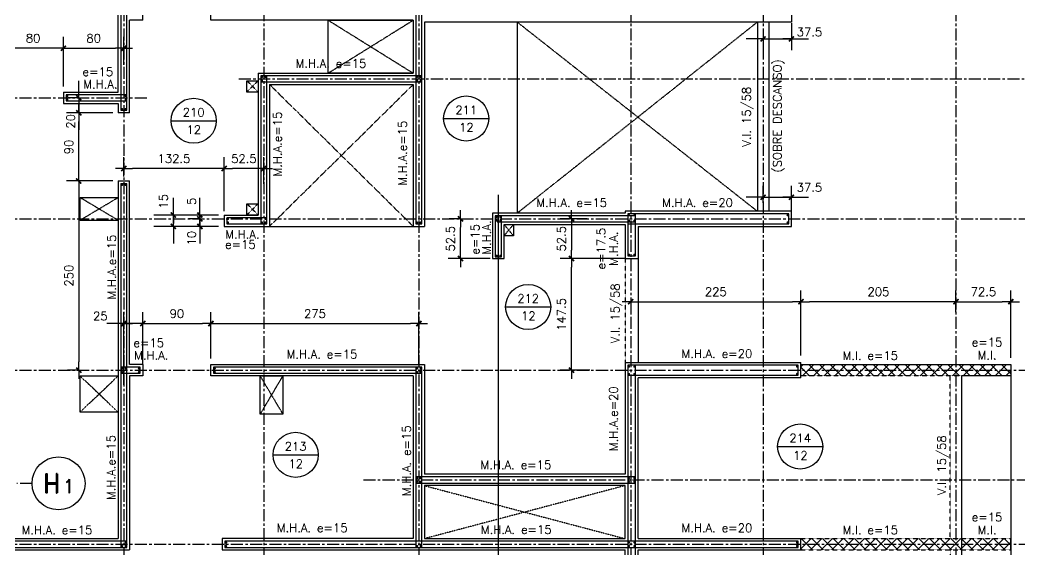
# Model space of a CAD drawing. Header units: millimetres. Extents: x -656237 to -652202, y 83238 to 86298.
# Drawn here: x -654922 to -653600, y 84371 to 85071 of the extents above; entities that cross this region are included whole.
import ezdxf
from ezdxf.enums import TextEntityAlignment as Align

# ---------------------------------------------------------------- set-up
doc = ezdxf.new("R2010")
doc.units = ezdxf.units.MM
doc.header["$LTSCALE"] = 0.5
for name, pattern in [('CENTER', [50.8, 31.75, -6.35, 6.35, -6.35]), ('DASHDOT', [1, 0.5, -0.25, 0, -0.25]), ('DASHED', [0.75, 0.5, -0.25]), ('HIDDEN', [0.375, 0.25, -0.125])]:
    doc.linetypes.add(name, pattern=pattern)
for name, color, linetype in [('A-LINEA 015', 6, 'Continuous'), ('BORDE DE LOSAS', 3, 'Continuous'), ('COTAS', 5, 'Continuous'), ('Cotas2', 1, 'Continuous'), ('EJES', 1, 'CENTER'), ('HATCH2', 1, 'HIDDEN'), ('MALLA', 1, 'Continuous'), ('MUROS', 5, 'Continuous'), ('SEGMENTOS1', 2, 'DASHED'), ('TEXTOS1', 9, 'Continuous'), ('VANOS', 8, 'DASHDOT'), ('VIGAS', 3, 'Continuous')]:
    doc.layers.add(name, color=color, linetype=linetype)
doc.styles.add('ROMAND', font='romand')
doc.styles.add('ROMANS', font='romans')
doc.dimstyles.new('ING-50', dxfattribs={"dimscale": 5, "dimtxt": 2.25, "dimasz": 2.25, "dimexe": 3, "dimexo": 0, "dimgap": 1.5, "dimtad": 1, "dimdec": 1, "dimzin": 12, "dimdsep": 46, "dimtxsty": 'ROMANS', "dimblk1": 'TICK1', "dimblk2": 'TICK1', "dimsah": 1, "dimcen": 0.09, "dimclrd": 2, "dimclre": 1, "dimclrt": 3, "dimadec": 1, "dimazin": 3, "dimtfac": 1, "dimtdec": 1, "dimtix": 1, "dimtmove": 2, "dimatfit": 3, "dimfxl": 3, "dimtolj": 1, "dimtzin": 12, "dimarcsym": 0})
pattern_1 = [(45, (0, 0), (-7.07106781, 7.07106781), []), (135, (0, 0), (-7.07106781, -7.07106781), [])]

# ---------------------------------------------------------------- blocks, each defined once
blk = doc.blocks.new('TICK1')
at = {"color": 2}
for points in [[(0, 0), (-1, 0)], [(0, 0), (1, 0)]]:
    blk.add_lwpolyline(points, dxfattribs=at)
at = {"color": 2, "const_width": 0.2}
blk.add_lwpolyline([(-0.3, -0.3), (0.3, 0.3)], dxfattribs=at)
blk = doc.blocks.new('*D44')
at = {"layer": 'COTAS', "color": 1, "lineweight": -2}
for p, q in [((-654844.4, 84948.3), (-654859.4, 84948.3)), ((-654844.4, 84858.3), (-654859.4, 84858.3))]:
    blk.add_line(p, q, dxfattribs=at)
at = {"layer": 'COTAS', "color": 2, "lineweight": -2}
blk.add_line((-654844.4, 84869.5), (-654844.4, 84937), dxfattribs=at)
at = {"layer": 'Defpoints', "color": 0}
for p in [(-654844.4, 84948.3), (-654844.4, 84948.3), (-654844.4, 84858.3)]:
    blk.add_point(p, dxfattribs=at)
at = {"layer": 'COTAS', "color": 2, "lineweight": -2, "xscale": 11.25, "yscale": 11.25, "zscale": 11.25}
for p, rotation in [((-654844.4, 84948.3), 90), ((-654844.4, 84858.3), 270)]:
    blk.add_blockref('TICK1', p, dxfattribs=dict(at, rotation=rotation))
at = {"layer": 'COTAS', "color": 3, "insert": (-654857.5, 84903.3), "char_height": 11.25, "attachment_point": 5, "rotation": 90, "style": 'ROMANS'}
blk.add_mtext('\\A1;90', dxfattribs=at)
blk = doc.blocks.new('*D45')
at = {"layer": 'COTAS', "color": 1, "lineweight": -2}
for p, q in [((-654844.4, 84858.3), (-654859.4, 84858.3)), ((-654844.4, 84608.3), (-654859.4, 84608.3))]:
    blk.add_line(p, q, dxfattribs=at)
at = {"layer": 'COTAS', "color": 2, "lineweight": -2}
blk.add_line((-654844.4, 84847), (-654844.4, 84619.5), dxfattribs=at)
at = {"layer": 'Defpoints', "color": 0}
for p in [(-654844.4, 84858.3), (-654844.4, 84608.3), (-654844.4, 84608.3)]:
    blk.add_point(p, dxfattribs=at)
at = {"layer": 'COTAS', "color": 2, "lineweight": -2, "xscale": 11.25, "yscale": 11.25, "zscale": 11.25}
for p, rotation in [((-654844.4, 84858.3), 90), ((-654844.4, 84608.3), 270)]:
    blk.add_blockref('TICK1', p, dxfattribs=dict(at, rotation=rotation))
at = {"layer": 'COTAS', "color": 3, "insert": (-654857.5, 84733.3), "char_height": 11.25, "attachment_point": 5, "rotation": 90, "style": 'ROMANS'}
blk.add_mtext('\\A1;250', dxfattribs=at)
blk = doc.blocks.new('*D66')
at = {"layer": 'COTAS', "color": 1, "lineweight": -2}
for p, q in [((-654784.7, 84589), (-654784.7, 84684.9)), ((-654759.7, 84615.8), (-654759.7, 84684.9))]:
    blk.add_line(p, q, dxfattribs=at)
at = {"layer": 'COTAS', "color": 2, "lineweight": -2}
for p, q in [((-654796, 84669.9), (-654807.2, 84669.9)), ((-654759.7, 84669.9), (-654784.7, 84669.9)), ((-654748.5, 84669.9), (-654737.2, 84669.9))]:
    blk.add_line(p, q, dxfattribs=at)
at = {"layer": 'Defpoints', "color": 0}
for p in [(-654784.7, 84669.9), (-654759.7, 84615.8), (-654784.7, 84589)]:
    blk.add_point(p, dxfattribs=at)
at = {"layer": 'COTAS', "color": 2, "lineweight": -2, "xscale": 11.25, "yscale": 11.25, "zscale": 11.25}
blk.add_blockref('TICK1', (-654784.7, 84669.9), dxfattribs=at)
at = {"layer": 'COTAS', "color": 2, "lineweight": -2, "xscale": 11.25, "yscale": 11.25, "zscale": 11.25, "rotation": 180}
blk.add_blockref('TICK1', (-654759.7, 84669.9), dxfattribs=at)
at = {"layer": 'COTAS', "color": 3, "insert": (-654816, 84679.8), "char_height": 11.25, "attachment_point": 5, "style": 'ROMANS'}
blk.add_mtext('\\A1;25', dxfattribs=at)
blk = doc.blocks.new('*D67')
at = {"layer": 'COTAS', "color": 1, "lineweight": -2}
for p, q in [((-654759.7, 84615.8), (-654759.7, 84684.9)), ((-654669.7, 84623.9), (-654669.7, 84684.9))]:
    blk.add_line(p, q, dxfattribs=at)
at = {"layer": 'COTAS', "color": 2, "lineweight": -2}
blk.add_line((-654748.5, 84669.9), (-654681, 84669.9), dxfattribs=at)
at = {"layer": 'Defpoints', "color": 0}
for p in [(-654669.7, 84669.9), (-654669.7, 84623.9), (-654759.7, 84615.8)]:
    blk.add_point(p, dxfattribs=at)
at = {"layer": 'COTAS', "color": 2, "lineweight": -2, "xscale": 11.25, "yscale": 11.25, "zscale": 11.25, "rotation": 180}
blk.add_blockref('TICK1', (-654759.7, 84669.9), dxfattribs=at)
at = {"layer": 'COTAS', "color": 2, "lineweight": -2, "xscale": 11.25, "yscale": 11.25, "zscale": 11.25}
blk.add_blockref('TICK1', (-654669.7, 84669.9), dxfattribs=at)
at = {"layer": 'COTAS', "color": 3, "insert": (-654714.7, 84683), "char_height": 11.25, "attachment_point": 5, "style": 'ROMANS'}
blk.add_mtext('\\A1;90', dxfattribs=at)
blk = doc.blocks.new('*D68')
at = {"layer": 'COTAS', "color": 1, "lineweight": -2}
for p, q in [((-654669.7, 84623.9), (-654669.7, 84684.9)), ((-654394.7, 84615.8), (-654394.7, 84684.9))]:
    blk.add_line(p, q, dxfattribs=at)
at = {"layer": 'COTAS', "color": 2, "lineweight": -2}
blk.add_line((-654658.5, 84669.9), (-654406, 84669.9), dxfattribs=at)
at = {"layer": 'Defpoints', "color": 0}
for p in [(-654394.7, 84669.9), (-654669.7, 84623.9), (-654394.7, 84615.8)]:
    blk.add_point(p, dxfattribs=at)
at = {"layer": 'COTAS', "color": 2, "lineweight": -2, "xscale": 11.25, "yscale": 11.25, "zscale": 11.25, "rotation": 180}
blk.add_blockref('TICK1', (-654669.7, 84669.9), dxfattribs=at)
at = {"layer": 'COTAS', "color": 2, "lineweight": -2, "xscale": 11.25, "yscale": 11.25, "zscale": 11.25}
blk.add_blockref('TICK1', (-654394.7, 84669.9), dxfattribs=at)
at = {"layer": 'COTAS', "color": 3, "insert": (-654532.2, 84683), "char_height": 11.25, "attachment_point": 5, "style": 'ROMANS'}
blk.add_mtext('\\A1;275', dxfattribs=at)
blk = doc.blocks.new('*D80')
at = {"layer": 'COTAS', "color": 1, "lineweight": -2, "ltscale": 0.5}
for p, q in [((-654944.7, 84983.2), (-654944.7, 85048.6)), ((-654864.7, 84983.2), (-654864.7, 85048.6))]:
    blk.add_line(p, q, dxfattribs=at)
at = {"layer": 'COTAS', "color": 2, "lineweight": -2, "ltscale": 0.5}
blk.add_line((-654876, 85033.6), (-654933.5, 85033.6), dxfattribs=at)
at = {"layer": 'Defpoints', "color": 0, "ltscale": 0.5}
for p in [(-654944.7, 85033.6), (-654944.7, 84983.2), (-654864.7, 84983.2)]:
    blk.add_point(p, dxfattribs=at)
at = {"layer": 'COTAS', "color": 2, "lineweight": -2, "ltscale": 0.5, "xscale": 11.25, "yscale": 11.25, "zscale": 11.25, "rotation": 180}
blk.add_blockref('TICK1', (-654944.7, 85033.6), dxfattribs=at)
at = {"layer": 'COTAS', "color": 2, "lineweight": -2, "ltscale": 0.5, "xscale": 11.25, "yscale": 11.25, "zscale": 11.25}
blk.add_blockref('TICK1', (-654864.7, 85033.6), dxfattribs=at)
at = {"layer": 'COTAS', "color": 3, "ltscale": 0.5, "insert": (-654904.7, 85046.8), "char_height": 11.25, "attachment_point": 5, "style": 'ROMANS'}
blk.add_mtext('\\A1;80', dxfattribs=at)
blk = doc.blocks.new('*D81')
at = {"layer": 'COTAS', "color": 1, "lineweight": -2, "ltscale": 0.5}
for p, q in [((-654864.7, 84983.2), (-654864.7, 85048.6)), ((-654784.7, 85011.8), (-654784.7, 85048.6))]:
    blk.add_line(p, q, dxfattribs=at)
at = {"layer": 'COTAS', "color": 2, "lineweight": -2, "ltscale": 0.5}
blk.add_line((-654853.5, 85033.6), (-654796, 85033.6), dxfattribs=at)
at = {"layer": 'Defpoints', "color": 0, "ltscale": 0.5}
for p in [(-654784.7, 85033.6), (-654784.7, 85011.8), (-654864.7, 84983.2)]:
    blk.add_point(p, dxfattribs=at)
at = {"layer": 'COTAS', "color": 2, "lineweight": -2, "ltscale": 0.5, "xscale": 11.25, "yscale": 11.25, "zscale": 11.25, "rotation": 180}
blk.add_blockref('TICK1', (-654864.7, 85033.6), dxfattribs=at)
at = {"layer": 'COTAS', "color": 2, "lineweight": -2, "ltscale": 0.5, "xscale": 11.25, "yscale": 11.25, "zscale": 11.25}
blk.add_blockref('TICK1', (-654784.7, 85033.6), dxfattribs=at)
at = {"layer": 'COTAS', "color": 3, "ltscale": 0.5, "insert": (-654824.7, 85046.8), "char_height": 11.25, "attachment_point": 5, "style": 'ROMANS'}
blk.add_mtext('\\A1;80', dxfattribs=at)
blk = doc.blocks.new('*D85')
at = {"layer": 'COTAS', "color": 2, "lineweight": -2}
for p, q in [((-654844.4, 84979.5), (-654844.4, 84990.8)), ((-654844.4, 84968.3), (-654844.4, 84948.3)), ((-654844.4, 84937), (-654844.4, 84925.8))]:
    blk.add_line(p, q, dxfattribs=at)
at = {"layer": 'COTAS', "color": 1, "lineweight": -2}
for p, q in [((-654844.4, 84968.3), (-654859.4, 84968.3)), ((-654844.4, 84948.3), (-654859.4, 84948.3))]:
    blk.add_line(p, q, dxfattribs=at)
at = {"layer": 'Defpoints', "color": 0}
for p in [(-654844.4, 84968.3), (-654844.4, 84948.3), (-654844.4, 84948.3)]:
    blk.add_point(p, dxfattribs=at)
at = {"layer": 'COTAS', "color": 2, "lineweight": -2, "xscale": 11.25, "yscale": 11.25, "zscale": 11.25}
for p, rotation in [((-654844.4, 84968.3), 270), ((-654844.4, 84948.3), 90)]:
    blk.add_blockref('TICK1', p, dxfattribs=dict(at, rotation=rotation))
at = {"layer": 'COTAS', "color": 3, "insert": (-654855.1, 84937), "char_height": 11.25, "attachment_point": 5, "rotation": 90, "style": 'ROMANS'}
blk.add_mtext('\\A1;20', dxfattribs=at)
blk = doc.blocks.new('*D104')
at = {"layer": 'COTAS', "color": 2, "lineweight": -2}
for p, q in [((-654684.3, 84824.5), (-654684.3, 84835.8)), ((-654684.3, 84808.3), (-654684.3, 84813.3)), ((-654684.3, 84797), (-654684.3, 84785.8))]:
    blk.add_line(p, q, dxfattribs=at)
at = {"layer": 'COTAS', "color": 1, "lineweight": -2}
for p, q in [((-654684.3, 84813.3), (-654699.3, 84813.3)), ((-654684.3, 84808.3), (-654699.3, 84808.3))]:
    blk.add_line(p, q, dxfattribs=at)
at = {"layer": 'Defpoints', "color": 0}
for p in [(-654684.3, 84813.3), (-654684.3, 84813.3), (-654684.3, 84808.3)]:
    blk.add_point(p, dxfattribs=at)
at = {"layer": 'COTAS', "color": 2, "lineweight": -2, "xscale": 11.25, "yscale": 11.25, "zscale": 11.25}
for p, rotation in [((-654684.3, 84813.3), 270), ((-654684.3, 84808.3), 90)]:
    blk.add_blockref('TICK1', p, dxfattribs=dict(at, rotation=rotation))
at = {"layer": 'COTAS', "color": 3, "insert": (-654695.2, 84831.3), "char_height": 11.25, "attachment_point": 5, "rotation": 90, "style": 'ROMANS'}
blk.add_mtext('\\A1;5', dxfattribs=at)
blk = doc.blocks.new('*D105')
at = {"layer": 'COTAS', "color": 2, "lineweight": -2}
for p, q in [((-654684.3, 84819.5), (-654684.3, 84830.8)), ((-654684.3, 84808.3), (-654684.3, 84798.3)), ((-654684.3, 84787), (-654684.3, 84775.8))]:
    blk.add_line(p, q, dxfattribs=at)
at = {"layer": 'COTAS', "color": 1, "lineweight": -2}
for p, q in [((-654684.3, 84808.3), (-654699.3, 84808.3)), ((-654684.3, 84798.3), (-654699.3, 84798.3))]:
    blk.add_line(p, q, dxfattribs=at)
at = {"layer": 'Defpoints', "color": 0}
for p in [(-654684.3, 84808.3), (-654684.3, 84798.3), (-654684.3, 84798.3)]:
    blk.add_point(p, dxfattribs=at)
at = {"layer": 'COTAS', "color": 2, "lineweight": -2, "xscale": 11.25, "yscale": 11.25, "zscale": 11.25}
for p, rotation in [((-654684.3, 84808.3), 270), ((-654684.3, 84798.3), 90)]:
    blk.add_blockref('TICK1', p, dxfattribs=dict(at, rotation=rotation))
at = {"layer": 'COTAS', "color": 3, "insert": (-654695.2, 84782.7), "char_height": 11.25, "attachment_point": 5, "rotation": 90, "style": 'ROMANS'}
blk.add_mtext('\\A1;10', dxfattribs=at)
blk = doc.blocks.new('*D106')
at = {"layer": 'COTAS', "color": 1, "lineweight": -2}
for p, q in [((-654652.2, 84818.4), (-654652.2, 84889.7)), ((-654599.7, 84854.5), (-654599.7, 84889.7))]:
    blk.add_line(p, q, dxfattribs=at)
at = {"layer": 'COTAS', "color": 2, "lineweight": -2}
blk.add_line((-654611, 84874.7), (-654641, 84874.7), dxfattribs=at)
at = {"layer": 'Defpoints', "color": 0}
for p in [(-654652.2, 84874.7), (-654599.7, 84854.5), (-654652.2, 84818.4)]:
    blk.add_point(p, dxfattribs=at)
at = {"layer": 'COTAS', "color": 2, "lineweight": -2, "xscale": 11.25, "yscale": 11.25, "zscale": 11.25, "rotation": 180}
blk.add_blockref('TICK1', (-654652.2, 84874.7), dxfattribs=at)
at = {"layer": 'COTAS', "color": 2, "lineweight": -2, "xscale": 11.25, "yscale": 11.25, "zscale": 11.25}
blk.add_blockref('TICK1', (-654599.7, 84874.7), dxfattribs=at)
at = {"layer": 'COTAS', "color": 3, "insert": (-654626, 84887.8), "char_height": 11.25, "attachment_point": 5, "style": 'ROMANS'}
blk.add_mtext('\\A1;52.5', dxfattribs=at)
blk = doc.blocks.new('*D107')
at = {"layer": 'COTAS', "color": 1, "lineweight": -2}
for p, q in [((-654784.7, 84864), (-654784.7, 84889.7)), ((-654652.2, 84818.4), (-654652.2, 84889.7))]:
    blk.add_line(p, q, dxfattribs=at)
at = {"layer": 'COTAS', "color": 2, "lineweight": -2}
blk.add_line((-654663.5, 84874.7), (-654773.5, 84874.7), dxfattribs=at)
at = {"layer": 'Defpoints', "color": 0}
for p in [(-654784.7, 84874.7), (-654784.7, 84864), (-654652.2, 84818.4)]:
    blk.add_point(p, dxfattribs=at)
at = {"layer": 'COTAS', "color": 2, "lineweight": -2, "xscale": 11.25, "yscale": 11.25, "zscale": 11.25, "rotation": 180}
blk.add_blockref('TICK1', (-654784.7, 84874.7), dxfattribs=at)
at = {"layer": 'COTAS', "color": 2, "lineweight": -2, "xscale": 11.25, "yscale": 11.25, "zscale": 11.25}
blk.add_blockref('TICK1', (-654652.2, 84874.7), dxfattribs=at)
at = {"layer": 'COTAS', "color": 3, "insert": (-654718.5, 84887.8), "char_height": 11.25, "attachment_point": 5, "style": 'ROMANS'}
blk.add_mtext('\\A1;132.5', dxfattribs=at)
blk = doc.blocks.new('*D108')
at = {"layer": 'COTAS', "color": 2, "lineweight": -2}
for p, q in [((-654719.3, 84824.5), (-654719.3, 84835.8)), ((-654719.3, 84798.3), (-654719.3, 84813.3)), ((-654719.3, 84787), (-654719.3, 84775.8))]:
    blk.add_line(p, q, dxfattribs=at)
at = {"layer": 'COTAS', "color": 1, "lineweight": -2}
for p, q in [((-654719.3, 84813.3), (-654734.3, 84813.3)), ((-654719.3, 84798.3), (-654734.3, 84798.3))]:
    blk.add_line(p, q, dxfattribs=at)
at = {"layer": 'Defpoints', "color": 0}
for p in [(-654719.3, 84813.3), (-654719.3, 84813.3), (-654719.3, 84798.3)]:
    blk.add_point(p, dxfattribs=at)
at = {"layer": 'COTAS', "color": 2, "lineweight": -2, "xscale": 11.25, "yscale": 11.25, "zscale": 11.25}
for p, rotation in [((-654719.3, 84813.3), 270), ((-654719.3, 84798.3), 90)]:
    blk.add_blockref('TICK1', p, dxfattribs=dict(at, rotation=rotation))
at = {"layer": 'COTAS', "color": 3, "insert": (-654732.4, 84831.3), "char_height": 11.25, "attachment_point": 5, "rotation": 90, "style": 'ROMANS'}
blk.add_mtext('\\A1;15', dxfattribs=at)
blk = doc.blocks.new('*D114')
at = {"layer": 'COTAS', "color": 1, "lineweight": -2}
for p, q in [((-653939.7, 84829.6), (-653939.7, 84851.7)), ((-653902.2, 84818.3), (-653902.2, 84851.7))]:
    blk.add_line(p, q, dxfattribs=at)
at = {"layer": 'COTAS', "color": 2, "lineweight": -2}
for p, q in [((-653951, 84836.7), (-653962.2, 84836.7)), ((-653939.7, 84836.7), (-653902.2, 84836.7)), ((-653891, 84836.7), (-653879.7, 84836.7))]:
    blk.add_line(p, q, dxfattribs=at)
at = {"layer": 'Defpoints', "color": 0}
for p in [(-653902.2, 84836.7), (-653939.7, 84829.6), (-653902.2, 84818.3)]:
    blk.add_point(p, dxfattribs=at)
at = {"layer": 'COTAS', "color": 2, "lineweight": -2, "xscale": 11.25, "yscale": 11.25, "zscale": 11.25}
blk.add_blockref('TICK1', (-653939.7, 84836.7), dxfattribs=at)
at = {"layer": 'COTAS', "color": 2, "lineweight": -2, "xscale": 11.25, "yscale": 11.25, "zscale": 11.25, "rotation": 180}
blk.add_blockref('TICK1', (-653902.2, 84836.7), dxfattribs=at)
at = {"layer": 'COTAS', "color": 3, "insert": (-653878.5, 84849.8), "char_height": 11.25, "attachment_point": 5, "style": 'ROMANS'}
blk.add_mtext('\\A1;37.5', dxfattribs=at)
blk = doc.blocks.new('losa-ne')
at = {"color": 5, "linetype": 'Continuous'}
blk.add_line((-29.8, 0), (29.7, 0), dxfattribs=at)
at = {"color": 3, "linetype": 'Continuous'}
blk.add_circle((0, 0), 29.8, dxfattribs=at)
at = {"color": 3, "linetype": 'Continuous', "style": 'ROMANS'}
for tag, p in [('N%%DL', (0, 5.6)), ('ESP', (0.2, -17.4))]:
    blk.add_attdef(tag, text='', height=11.2, dxfattribs=at).set_placement(p, align=Align.CENTER)
blk = doc.blocks.new('*D161')
at = {"layer": 'COTAS', "color": 1, "lineweight": -2}
for p, q in [((-654339.8, 84808.3), (-654354.8, 84808.3)), ((-654339.8, 84755.8), (-654354.8, 84755.8))]:
    blk.add_line(p, q, dxfattribs=at)
at = {"layer": 'COTAS', "color": 2, "lineweight": -2}
blk.add_line((-654339.8, 84767), (-654339.8, 84797), dxfattribs=at)
at = {"layer": 'Defpoints', "color": 0}
for p in [(-654339.8, 84808.3), (-654339.8, 84808.3), (-654339.8, 84755.8)]:
    blk.add_point(p, dxfattribs=at)
at = {"layer": 'COTAS', "color": 2, "lineweight": -2, "xscale": 11.25, "yscale": 11.25, "zscale": 11.25}
for p, rotation in [((-654339.8, 84808.3), 90), ((-654339.8, 84755.8), 270)]:
    blk.add_blockref('TICK1', p, dxfattribs=dict(at, rotation=rotation))
at = {"layer": 'COTAS', "color": 3, "insert": (-654353, 84782), "char_height": 11.25, "attachment_point": 5, "rotation": 90, "style": 'ROMANS'}
blk.add_mtext('\\A1;52.5', dxfattribs=at)
blk = doc.blocks.new('*D168')
at = {"layer": 'COTAS', "color": 1, "lineweight": -2}
for p, q in [((-653902.2, 85066.9), (-653902.2, 85030.9)), ((-653939.7, 85055.6), (-653939.7, 85030.9))]:
    blk.add_line(p, q, dxfattribs=at)
at = {"layer": 'COTAS', "color": 2, "lineweight": -2}
for p, q in [((-653951, 85045.9), (-653962.2, 85045.9)), ((-653939.7, 85045.9), (-653902.2, 85045.9)), ((-653891, 85045.9), (-653879.7, 85045.9))]:
    blk.add_line(p, q, dxfattribs=at)
at = {"layer": 'Defpoints', "color": 0}
for p in [(-653902.2, 85066.9), (-653939.7, 85055.6), (-653902.2, 85045.9)]:
    blk.add_point(p, dxfattribs=at)
at = {"layer": 'COTAS', "color": 2, "lineweight": -2, "xscale": 11.25, "yscale": 11.25, "zscale": 11.25}
blk.add_blockref('TICK1', (-653939.7, 85045.9), dxfattribs=at)
at = {"layer": 'COTAS', "color": 2, "lineweight": -2, "xscale": 11.25, "yscale": 11.25, "zscale": 11.25, "rotation": 180}
blk.add_blockref('TICK1', (-653902.2, 85045.9), dxfattribs=at)
at = {"layer": 'COTAS', "color": 3, "insert": (-653878.5, 85055.1), "char_height": 11.25, "attachment_point": 5, "style": 'ROMANS'}
blk.add_mtext('\\A1;37.5', dxfattribs=at)
blk = doc.blocks.new('*D182')
at = {"layer": 'COTAS', "color": 1, "lineweight": -2}
for p, q in [((-653889.7, 84627.9), (-653889.7, 84713.8)), ((-654114.7, 84698.8), (-654114.7, 84683.8))]:
    blk.add_line(p, q, dxfattribs=at)
at = {"layer": 'COTAS', "color": 2, "lineweight": -2}
blk.add_line((-654103.5, 84698.8), (-653901, 84698.8), dxfattribs=at)
at = {"layer": 'Defpoints', "color": 0}
for p in [(-654114.7, 84698.8), (-653889.7, 84698.8), (-653889.7, 84627.9)]:
    blk.add_point(p, dxfattribs=at)
at = {"layer": 'COTAS', "color": 2, "lineweight": -2, "xscale": 11.25, "yscale": 11.25, "zscale": 11.25, "rotation": 180}
blk.add_blockref('TICK1', (-654114.7, 84698.8), dxfattribs=at)
at = {"layer": 'COTAS', "color": 2, "lineweight": -2, "xscale": 11.25, "yscale": 11.25, "zscale": 11.25}
blk.add_blockref('TICK1', (-653889.7, 84698.8), dxfattribs=at)
at = {"layer": 'COTAS', "color": 3, "insert": (-654002.2, 84711.9), "char_height": 11.25, "attachment_point": 5, "style": 'ROMANS'}
blk.add_mtext('\\A1;225', dxfattribs=at)
blk = doc.blocks.new('*D183')
at = {"layer": 'COTAS', "color": 1, "lineweight": -2}
for p, q in [((-653889.7, 84627.9), (-653889.7, 84713.8)), ((-653684.7, 84685.4), (-653684.7, 84713.8))]:
    blk.add_line(p, q, dxfattribs=at)
at = {"layer": 'COTAS', "color": 2, "lineweight": -2}
blk.add_line((-653696, 84698.8), (-653878.5, 84698.8), dxfattribs=at)
at = {"layer": 'Defpoints', "color": 0}
for p in [(-653889.7, 84698.8), (-653684.7, 84685.4), (-653889.7, 84627.9)]:
    blk.add_point(p, dxfattribs=at)
at = {"layer": 'COTAS', "color": 2, "lineweight": -2, "xscale": 11.25, "yscale": 11.25, "zscale": 11.25, "rotation": 180}
blk.add_blockref('TICK1', (-653889.7, 84698.8), dxfattribs=at)
at = {"layer": 'COTAS', "color": 2, "lineweight": -2, "xscale": 11.25, "yscale": 11.25, "zscale": 11.25}
blk.add_blockref('TICK1', (-653684.7, 84698.8), dxfattribs=at)
at = {"layer": 'COTAS', "color": 3, "insert": (-653787.2, 84711.9), "char_height": 11.25, "attachment_point": 5, "style": 'ROMANS'}
blk.add_mtext('\\A1;205', dxfattribs=at)
blk = doc.blocks.new('*D190')
at = {"layer": 'COTAS', "color": 1, "lineweight": -2}
for p, q in [((-653684.7, 84684.9), (-653684.7, 84713.8)), ((-653612.2, 84624.5), (-653612.2, 84713.8))]:
    blk.add_line(p, q, dxfattribs=at)
at = {"layer": 'COTAS', "color": 2, "lineweight": -2}
blk.add_line((-653673.5, 84698.8), (-653623.5, 84698.8), dxfattribs=at)
at = {"layer": 'Defpoints', "color": 0}
for p in [(-653612.2, 84698.8), (-653684.7, 84684.9), (-653612.2, 84624.5)]:
    blk.add_point(p, dxfattribs=at)
at = {"layer": 'COTAS', "color": 2, "lineweight": -2, "xscale": 11.25, "yscale": 11.25, "zscale": 11.25, "rotation": 180}
blk.add_blockref('TICK1', (-653684.7, 84698.8), dxfattribs=at)
at = {"layer": 'COTAS', "color": 2, "lineweight": -2, "xscale": 11.25, "yscale": 11.25, "zscale": 11.25}
blk.add_blockref('TICK1', (-653612.2, 84698.8), dxfattribs=at)
at = {"layer": 'COTAS', "color": 3, "insert": (-653648.5, 84711.9), "char_height": 11.25, "attachment_point": 5, "style": 'ROMANS'}
blk.add_mtext('\\A1;72.5', dxfattribs=at)
blk = doc.blocks.new('*D202')
at = {"layer": 'COTAS', "color": 1, "lineweight": -2}
for p, q in [((-654122.2, 84755.8), (-654208.1, 84755.8)), ((-654168.7, 84608.3), (-654208.1, 84608.3))]:
    blk.add_line(p, q, dxfattribs=at)
at = {"layer": 'COTAS', "color": 2, "lineweight": -2}
blk.add_line((-654193.1, 84619.5), (-654193.1, 84744.5), dxfattribs=at)
at = {"layer": 'Defpoints', "color": 0}
for p in [(-654193.1, 84755.8), (-654122.2, 84755.8), (-654168.7, 84608.3)]:
    blk.add_point(p, dxfattribs=at)
at = {"layer": 'COTAS', "color": 2, "lineweight": -2, "xscale": 11.25, "yscale": 11.25, "zscale": 11.25}
for p, rotation in [((-654193.1, 84755.8), 90), ((-654193.1, 84608.3), 270)]:
    blk.add_blockref('TICK1', p, dxfattribs=dict(at, rotation=rotation))
at = {"layer": 'COTAS', "color": 3, "insert": (-654206.3, 84682), "char_height": 11.25, "attachment_point": 5, "rotation": 90, "style": 'ROMANS'}
blk.add_mtext('\\A1;147.5', dxfattribs=at)
blk = doc.blocks.new('*D203')
at = {"layer": 'COTAS', "color": 1, "lineweight": -2}
for p, q in [((-654172.4, 84808.3), (-654208.1, 84808.3)), ((-654122.2, 84755.8), (-654208.1, 84755.8))]:
    blk.add_line(p, q, dxfattribs=at)
at = {"layer": 'COTAS', "color": 2, "lineweight": -2}
blk.add_line((-654193.1, 84797), (-654193.1, 84767), dxfattribs=at)
at = {"layer": 'Defpoints', "color": 0}
for p in [(-654172.4, 84808.3), (-654193.1, 84755.8), (-654122.2, 84755.8)]:
    blk.add_point(p, dxfattribs=at)
at = {"layer": 'COTAS', "color": 2, "lineweight": -2, "xscale": 11.25, "yscale": 11.25, "zscale": 11.25}
for p, rotation in [((-654193.1, 84808.3), 90), ((-654193.1, 84755.8), 270)]:
    blk.add_blockref('TICK1', p, dxfattribs=dict(at, rotation=rotation))
at = {"layer": 'COTAS', "color": 3, "insert": (-654206.3, 84782), "char_height": 11.25, "attachment_point": 5, "rotation": 90, "style": 'ROMANS'}
blk.add_mtext('\\A1;52.5', dxfattribs=at)
blk = doc.blocks.new('eje-3')
at = {"color": 3, "linetype": 'Continuous'}
blk.add_circle((0, 0), 35, dxfattribs=at)
at = {"color": 5, "linetype": 'Continuous', "style": 'ROMAND'}
for height, p in [(25, (-9.2, 0)), (18, (13.7, -3.6))]:
    blk.add_attdef('0', text='', height=height, dxfattribs=at).set_placement(p, align=Align.MIDDLE)

msp = doc.modelspace()

# ---------------------------------------------------------------- hatches: boundary and pattern name
at = {"layer": 'HATCH2'}
h = msp.add_hatch(dxfattribs=at)
h.set_pattern_fill('_USER', color=256, scale=10, angle=45, style=0, double=1, pattern_type=0)
h.set_pattern_definition(pattern_1)
h.paths.add_polyline_path([(-653612.215, 84615.753), (-653684.715, 84615.753), (-653684.715, 84608.253), (-653612.215, 84608.253)])
h.paths.add_polyline_path([(-653612.215, 84608.253), (-653684.715, 84608.253), (-653684.715, 84600.753), (-653677.215, 84600.753), (-653612.215, 84600.753)])
h.paths.add_polyline_path([(-653684.715, 84608.253), (-653889.715, 84608.253), (-653889.715, 84600.753), (-653684.715, 84600.753)])
h.paths.add_polyline_path([(-653684.715, 84615.753), (-653889.715, 84615.753), (-653889.715, 84608.253), (-653684.715, 84608.253)])
h = msp.add_hatch(dxfattribs=at)
h.set_pattern_fill('_USER', color=256, scale=10, angle=45, style=0, double=1, pattern_type=0)
h.set_pattern_definition(pattern_1)
h.paths.add_polyline_path([(-653684.715, 84385.753), (-653889.715, 84385.753), (-653889.715, 84378.253), (-653684.715, 84378.253)])
h.paths.add_polyline_path([(-653677.215, 84385.753), (-653684.715, 84385.753), (-653684.715, 84378.253), (-653677.215, 84378.253)])
h.paths.add_polyline_path([(-653677.215, 84378.253), (-653684.715, 84378.253), (-653684.715, 84370.753), (-653677.215, 84370.753)])
h.paths.add_polyline_path([(-653684.715, 84378.253), (-653889.715, 84378.253), (-653889.715, 84370.753), (-653684.715, 84370.753)])
h = msp.add_hatch(dxfattribs=at)
h.set_pattern_fill('_USER', color=256, scale=10, angle=45, style=0, double=1, pattern_type=0)
h.set_pattern_definition(pattern_1)
h.paths.add_polyline_path([(-653612.215, 84385.753), (-653677.215, 84385.753), (-653677.215, 84378.253), (-653612.215, 84378.253)])
h.paths.add_polyline_path([(-653612.215, 84378.253), (-653677.215, 84378.253), (-653677.215, 84370.753), (-653612.215, 84370.753)])

# ---------------------------------------------------------------- linework, layer by layer
at = {"layer": 'BORDE DE LOSAS', "ltscale": 0.2}
for p, q in [((-654264.715, 85068.253), (-654264.715, 84815.753)), ((-654592.215, 84798.253), (-654402.215, 84798.253))]:
    msp.add_line(p, q, dxfattribs=at)
at = {"layer": 'BORDE DE LOSAS', "ltscale": 0.5}
msp.add_line((-653612.215, 84615.753), (-653612.215, 84085.753), dxfattribs=at)
at = {"layer": 'BORDE DE LOSAS', "ltscale": 0.2}
for points in [[(-654514.715, 85070.753), (-654402.215, 85070.753), (-654402.215, 85000.753), (-654514.715, 85000.753)], [(-654622.215, 84990.753), (-654607.215, 84990.753), (-654607.215, 84975.753), (-654622.215, 84975.753)], [(-654842.715, 84836.253), (-654792.215, 84836.253), (-654792.215, 84806.253), (-654842.715, 84806.253)], [(-654622.215, 84828.253), (-654607.215, 84828.253), (-654607.215, 84813.253), (-654622.215, 84813.253)], [(-654282.215, 84800.753), (-654269.715, 84800.753), (-654269.715, 84785.753), (-654282.215, 84785.753)], [(-654842.715, 84600.753), (-654792.215, 84600.753), (-654792.215, 84552.753), (-654842.715, 84552.753)], [(-654604.715, 84600.753), (-654574.715, 84600.753), (-654574.715, 84550.253), (-654604.715, 84550.253)]]:
    msp.add_lwpolyline(points, close=True, dxfattribs=at)
at = {"layer": 'Cotas2'}
for p, q in [((-654799.281, 84948.253), (-654860.471, 84948.253)), ((-654799.281, 84858.253), (-654860.471, 84858.253)), ((-654659.506, 84813.253), (-654744.982, 84813.253)), ((-654659.506, 84798.253), (-654744.982, 84798.253)), ((-654300.649, 84755.753), (-654355.905, 84755.753))]:
    msp.add_line(p, q, dxfattribs=at)
at = {"layer": 'EJES'}
for p, q in [((-654784.715, 86228.253), (-654784.715, 83448.253)), ((-654599.715, 86228.253), (-654599.715, 83448.253)), ((-654394.715, 86228.253), (-654394.715, 83448.253)), ((-654114.715, 86228.253), (-654114.715, 83448.253)), ((-653939.715, 86228.253), (-653939.715, 83448.253)), ((-653684.715, 86228.253), (-653684.715, 83448.253)), ((-654632.744, 84993.253), (-653139.404, 84993.253)), ((-656167.215, 84968.253), (-654752.981, 84968.253)), ((-656167.215, 84808.253), (-653139.035, 84808.253)), ((-656167.215, 84608.253), (-653139.035, 84608.253)), ((-654468.036, 84463.253), (-653139.035, 84463.253)), ((-654906.136, 84458.76), (-654926.136, 84458.76)), ((-656167.215, 84378.253), (-653139.035, 84378.253))]:
    msp.add_line(p, q, dxfattribs=at)
at = {"layer": 'MALLA', "ltscale": 0.5}
for p, q in [((-654788.715, 85312.253), (-654788.715, 84951.753)), ((-654780.715, 84951.753), (-654780.715, 85312.253)), ((-654398.715, 85312.253), (-654398.715, 84801.753)), ((-654390.715, 84801.753), (-654390.715, 85093.988)), ((-654603.715, 84997.253), (-654603.715, 84801.753)), ((-654595.715, 84997.253), (-654603.715, 84997.253)), ((-654390.715, 84997.253), (-654603.715, 84997.253)), ((-654603.715, 84997.253), (-654603.715, 84989.253)), ((-654595.715, 84801.753), (-654595.715, 84997.253)), ((-654390.715, 84989.253), (-654390.715, 84997.253)), ((-654603.715, 84989.253), (-654390.715, 84989.253)), ((-654780.715, 84972.253), (-654861.215, 84972.253)), ((-654861.215, 84972.253), (-654861.215, 84964.253)), ((-654861.215, 84964.253), (-654780.715, 84964.253)), ((-654780.715, 84964.253), (-654780.715, 84972.253)), ((-654788.715, 84951.753), (-654780.715, 84951.753)), ((-654788.715, 84854.753), (-654788.715, 84374.253)), ((-654788.715, 84854.753), (-654780.715, 84854.753)), ((-654780.715, 84374.253), (-654780.715, 84854.753)), ((-654289.715, 83448.253), (-654289.715, 84839.976)), ((-654648.715, 84809.753), (-654648.715, 84801.753)), ((-654595.715, 84809.753), (-654648.715, 84809.753)), ((-654595.715, 84801.753), (-654595.715, 84809.753)), ((-654293.715, 84812.253), (-654293.715, 84804.253)), ((-654293.715, 84812.253), (-654293.715, 84757.95)), ((-654285.393, 84812.253), (-654293.715, 84812.253)), ((-654108.215, 84812.253), (-654291.215, 84812.253)), ((-654285.393, 84757.95), (-654285.393, 84812.253)), ((-654118.715, 84814.753), (-654118.715, 84759.253)), ((-653905.715, 84814.753), (-654118.715, 84814.753)), ((-654108.215, 84759.253), (-654108.215, 84814.753)), ((-653905.715, 84801.753), (-653905.715, 84814.753)), ((-654648.715, 84801.753), (-654595.715, 84801.753)), ((-654603.715, 84801.753), (-654595.715, 84801.753)), ((-654398.715, 84801.753), (-654390.715, 84801.753)), ((-654291.215, 84804.253), (-654108.215, 84804.253)), ((-654118.715, 84801.753), (-653905.715, 84801.753)), ((-654293.715, 84757.95), (-654285.393, 84757.95)), ((-654118.715, 84759.253), (-654108.215, 84759.253)), ((-654788.715, 84612.253), (-654788.715, 84604.253)), ((-654763.215, 84612.253), (-654788.715, 84612.253)), ((-654780.715, 84612.253), (-654788.715, 84612.253)), ((-654763.215, 84604.253), (-654763.215, 84612.253)), ((-654666.215, 84612.253), (-654666.215, 84604.253)), ((-654390.715, 84612.253), (-654666.215, 84612.253)), ((-654390.715, 84612.253), (-654398.715, 84612.253)), ((-654398.715, 84612.253), (-654398.715, 84374.253)), ((-654390.715, 84374.253), (-654390.715, 84612.253)), ((-653893.215, 84614.753), (-654118.715, 84614.753)), ((-654118.715, 84614.753), (-654118.715, 83791.955)), ((-654108.215, 84021.753), (-654108.215, 84614.753)), ((-653893.215, 84601.753), (-653893.215, 84614.753)), ((-654788.715, 84604.253), (-654763.215, 84604.253)), ((-654666.215, 84604.253), (-654390.715, 84604.253)), ((-654118.715, 84601.753), (-653893.215, 84601.753)), ((-654108.215, 84467.253), (-654398.715, 84467.253)), ((-654398.715, 84459.253), (-654108.215, 84459.253)), ((-654780.715, 84382.253), (-655018.715, 84382.253)), ((-655018.715, 84374.253), (-654780.715, 84374.253)), ((-654788.715, 84374.253), (-654780.715, 84374.253)), ((-654780.715, 84374.253), (-654780.715, 84382.253)), ((-654651.215, 84382.253), (-654651.215, 84374.253)), ((-653893.215, 84382.253), (-654651.215, 84382.253)), ((-654651.215, 84374.253), (-653893.215, 84374.253)), ((-654398.715, 84374.253), (-654390.715, 84374.253)), ((-654108.215, 84382.253), (-654118.715, 84382.253)), ((-654108.215, 84374.253), (-654108.215, 84382.253)), ((-653893.215, 84374.253), (-653893.215, 84382.253))]:
    msp.add_line(p, q, dxfattribs=at)
at = {"layer": 'MALLA', "ltscale": 0.5, "const_width": 1.5}
for points in [[(-654602.874, 84995.662, 1), (-654601.374, 84995.662, 1)], [(-654602.874, 84995.662, 1), (-654601.374, 84995.662, 1)], [(-654602.874, 84990.844, 1), (-654601.374, 84990.844, 1)], [(-654598.056, 84995.662, 1), (-654596.556, 84995.662, 1)], [(-654397.913, 84995.662, 1), (-654396.413, 84995.662, 1)], [(-654397.913, 84990.844, 1), (-654396.413, 84990.844, 1)], [(-654393.056, 84995.662, 1), (-654391.556, 84995.662, 1)], [(-654393.056, 84990.844, 1), (-654391.556, 84990.844, 1)], [(-654860.374, 84970.662, 1), (-654858.874, 84970.662, 1)], [(-654860.374, 84965.844, 1), (-654858.874, 84965.844, 1)], [(-654783.056, 84970.662, 1), (-654781.556, 84970.662, 1)], [(-654783.056, 84965.844, 1), (-654781.556, 84965.844, 1)], [(-654787.874, 84953.344, 1), (-654786.374, 84953.344, 1)], [(-654783.056, 84953.344, 1), (-654781.556, 84953.344, 1)], [(-654787.874, 84853.162, -1), (-654786.374, 84853.162, -1)], [(-654783.056, 84853.162, -1), (-654781.556, 84853.162, -1)], [(-654647.874, 84808.162, 1), (-654646.374, 84808.162, 1)], [(-654598.056, 84808.162, 1), (-654596.556, 84808.162, 1)], [(-654292.874, 84810.662, 1), (-654291.374, 84810.662, 1)], [(-654292.874, 84810.662, 1), (-654291.374, 84810.662, 1)], [(-654292.874, 84805.844, 1), (-654291.374, 84805.844, 1)], [(-654287.734, 84810.662, 1), (-654286.234, 84810.662, 1)], [(-654287.734, 84805.924, 1), (-654286.234, 84805.924, 1)], [(-654117.874, 84813.029, 1), (-654116.374, 84813.029, 1)], [(-654117.874, 84805.844, 1), (-654116.374, 84805.844, 1)], [(-654110.622, 84813.029, 1), (-654109.122, 84813.029, 1)], [(-654110.622, 84805.924, 1), (-654109.122, 84805.924, 1)], [(-653908.056, 84813.167, 1), (-653906.556, 84813.167, 1)], [(-654647.874, 84803.344, 1), (-654646.374, 84803.344, 1)], [(-654602.874, 84803.344, 1), (-654601.374, 84803.344, 1)], [(-654598.056, 84803.344, 1), (-654596.556, 84803.344, 1)], [(-654598.056, 84803.344, 1), (-654596.556, 84803.344, 1)], [(-654397.874, 84803.344, 1), (-654396.374, 84803.344, 1)], [(-654393.056, 84803.344, 1), (-654391.556, 84803.344, 1)], [(-653908.056, 84803.436, 1), (-653906.556, 84803.436, 1)], [(-654292.874, 84759.541, 1), (-654291.374, 84759.541, 1)], [(-654287.734, 84759.541, 1), (-654286.234, 84759.541, 1)], [(-654117.874, 84760.844, 1), (-654116.374, 84760.844, 1)], [(-654110.622, 84760.924, 1), (-654109.122, 84760.924, 1)], [(-654787.874, 84610.662, 1), (-654786.374, 84610.662, 1)], [(-654787.874, 84610.662, 1), (-654786.374, 84610.662, 1)], [(-654787.874, 84605.844, 1), (-654786.374, 84605.844, 1)], [(-654783.056, 84610.662, 1), (-654781.556, 84610.662, 1)], [(-654765.556, 84610.662, 1), (-654764.056, 84610.662, 1)], [(-654765.556, 84605.844, 1), (-654764.056, 84605.844, 1)], [(-654665.374, 84610.662, 1), (-654663.874, 84610.662, 1)], [(-654665.374, 84605.844, 1), (-654663.874, 84605.844, 1)], [(-654398.092, 84605.929, 1), (-654396.592, 84605.929, 1)], [(-654397.874, 84610.662, 1), (-654396.374, 84610.662, 1)], [(-654393.056, 84610.662, 1), (-654391.556, 84610.662, 1)], [(-654393.056, 84610.662, 1), (-654391.556, 84610.662, 1)], [(-654393.056, 84605.929, 1), (-654391.556, 84605.929, 1)], [(-654117.874, 84613.108, 1), (-654116.374, 84613.108, 1)], [(-654110.556, 84613.108, 1), (-654109.056, 84613.108, 1)], [(-654110.556, 84613.108, 1), (-654109.056, 84613.108, 1)], [(-653895.556, 84613.162, 1), (-653894.056, 84613.162, 1)], [(-653895.556, 84613.162, 1), (-653894.056, 84613.162, 1)], [(-654117.874, 84603.21, 1), (-654116.374, 84603.21, 1)], [(-654110.556, 84603.169, 1), (-654109.056, 84603.169, 1)], [(-653895.556, 84603.344, 1), (-653894.056, 84603.344, 1)], [(-654398.072, 84465.662, 1), (-654396.572, 84465.662, 1)], [(-654398.072, 84460.844, 1), (-654396.572, 84460.844, 1)], [(-654393.104, 84465.662, 1), (-654391.604, 84465.662, 1)], [(-654393.104, 84460.844, 1), (-654391.604, 84460.844, 1)], [(-654118.033, 84465.662, 1), (-654116.533, 84465.662, 1)], [(-654118.033, 84460.844, 1), (-654116.533, 84460.844, 1)], [(-654110.556, 84465.662, 1), (-654109.056, 84465.662, 1)], [(-654110.556, 84460.844, 1), (-654109.056, 84460.844, 1)], [(-654787.874, 84375.844, 1), (-654786.374, 84375.844, 1)], [(-654783.056, 84380.662, 1), (-654781.556, 84380.662, 1)], [(-654783.056, 84375.844, 1), (-654781.556, 84375.844, 1)], [(-654783.056, 84375.844, 1), (-654781.556, 84375.844, 1)], [(-654650.374, 84380.662, 1), (-654648.874, 84380.662, 1)], [(-654650.374, 84375.844, 1), (-654648.874, 84375.844, 1)], [(-654397.874, 84375.844, 1), (-654396.374, 84375.844, 1)], [(-654393.056, 84375.844, 1), (-654391.556, 84375.844, 1)], [(-654117.874, 84380.662, 1), (-654116.374, 84380.662, 1)], [(-654117.874, 84375.886, 1), (-654116.374, 84375.886, 1)], [(-654110.556, 84380.662, 1), (-654109.056, 84380.662, 1)], [(-654110.556, 84380.662, 1), (-654109.056, 84380.662, 1)], [(-654110.556, 84375.844, 1), (-654109.056, 84375.844, 1)], [(-653895.556, 84380.662, 1), (-653894.056, 84380.662, 1)], [(-653895.556, 84380.662, 1), (-653894.056, 84380.662, 1)], [(-653895.556, 84375.844, 1), (-653894.056, 84375.844, 1)]]:
    msp.add_lwpolyline(points, format="xyb", close=True, dxfattribs=at)
at = {"layer": 'MUROS', "ltscale": 0.5}
for p, q in [((-654792.215, 84975.753), (-654792.215, 85300.753)), ((-654759.715, 85070.753), (-654759.715, 85085.753)), ((-654864.715, 84975.753), (-654864.715, 84960.753)), ((-654864.715, 84975.753), (-654792.215, 84975.753)), ((-654864.715, 84960.753), (-654792.215, 84960.753)), ((-654792.215, 84858.253), (-654792.215, 84385.753)), ((-654792.215, 84858.253), (-654777.215, 84858.253)), ((-654777.215, 84615.753), (-654777.215, 84858.253)), ((-654759.715, 84615.753), (-654777.215, 84615.753)), ((-654759.715, 84615.753), (-654759.715, 84600.753)), ((-654669.715, 84615.753), (-654387.215, 84615.753)), ((-654122.215, 84618.253), (-653889.715, 84618.253)), ((-654777.215, 84600.753), (-654777.215, 84370.753)), ((-655007.215, 84385.753), (-654792.215, 84385.753)), ((-654654.715, 84385.753), (-654654.715, 84370.753)), ((-654387.215, 84385.753), (-654122.215, 84385.753)), ((-654104.715, 84385.753), (-653889.715, 84385.753)), ((-655022.215, 84370.753), (-654777.215, 84370.753))]:
    msp.add_line(p, q, dxfattribs=at)
at = {"layer": 'MUROS'}
for p, q in [((-654669.715, 85070.753), (-654669.715, 85085.753)), ((-653902.215, 85088.253), (-653902.215, 85068.253)), ((-654777.215, 84948.253), (-654777.215, 85070.753)), ((-654402.215, 85070.753), (-654669.715, 85070.753)), ((-654402.215, 85070.753), (-654402.215, 85000.753)), ((-654387.215, 85068.253), (-654387.215, 84798.253)), ((-653902.215, 85068.253), (-654387.215, 85068.253)), ((-654607.215, 85000.753), (-654607.215, 84813.253)), ((-654607.215, 85000.753), (-654402.215, 85000.753)), ((-654592.215, 84985.753), (-654592.215, 84798.253)), ((-654592.215, 84985.753), (-654402.215, 84985.753)), ((-654402.215, 84985.753), (-654402.215, 84798.253)), ((-654792.215, 84960.753), (-654792.215, 84948.253)), ((-654777.215, 84948.253), (-654792.215, 84948.253)), ((-654652.215, 84813.253), (-654607.215, 84813.253)), ((-654652.215, 84813.253), (-654652.215, 84798.253)), ((-654652.215, 84798.253), (-654592.215, 84798.253)), ((-654104.715, 84798.253), (-654104.715, 84755.753)), ((-654104.715, 84798.253), (-653902.215, 84798.253)), ((-654122.215, 84755.753), (-654104.715, 84755.753)), ((-654669.715, 84600.753), (-654669.715, 84615.753)), ((-654387.215, 84615.753), (-654387.215, 84470.753)), ((-654122.215, 84618.253), (-654122.215, 84470.753)), ((-653889.715, 84598.253), (-653889.715, 84618.253)), ((-654759.715, 84600.753), (-654777.215, 84600.753)), ((-654402.215, 84600.753), (-654669.715, 84600.753)), ((-654454.715, 84600.753), (-654594.715, 84600.753)), ((-654402.215, 84600.753), (-654402.215, 84385.753)), ((-654104.715, 84385.753), (-654104.715, 84598.253)), ((-654122.215, 84470.753), (-654387.215, 84470.753)), ((-654122.215, 84455.753), (-654387.215, 84455.753)), ((-654387.215, 84455.753), (-654387.215, 84385.753)), ((-654122.215, 84385.753), (-654122.215, 84455.753)), ((-654402.215, 84385.753), (-654654.715, 84385.753)), ((-653889.715, 84370.753), (-653889.715, 84385.753)), ((-654654.715, 84370.753), (-654122.215, 84370.753)), ((-654122.215, 83788.253), (-654122.215, 84370.753)), ((-654104.715, 84370.753), (-653889.715, 84370.753)), ((-654104.715, 84038.253), (-654104.715, 84370.753))]:
    msp.add_line(p, q, dxfattribs=at)
at = {"layer": 'MUROS', "ltscale": 0.15}
for p, q in [((-654759.715, 85070.753), (-654777.215, 85070.753)), ((-654402.215, 84798.253), (-654387.215, 84798.253))]:
    msp.add_line(p, q, dxfattribs=at)
at = {"layer": 'MUROS'}
for points in [[(-654122.215, 84815.753), (-654297.215, 84815.753), (-654297.215, 84755.753), (-654282.215, 84755.753), (-654282.215, 84800.753), (-654122.215, 84800.753)], [(-653902.215, 84798.253), (-653902.215, 84818.253), (-654122.215, 84818.253), (-654122.215, 84815.753)], [(-654122.215, 84800.753), (-654122.215, 84755.753)], [(-653889.715, 84598.253), (-654104.715, 84598.253)]]:
    msp.add_lwpolyline(points, dxfattribs=at)
at = {"layer": 'SEGMENTOS1', "ltscale": 0.5}
for p, q in [((-654122.215, 84755.753), (-654122.215, 84618.253)), ((-653612.215, 84615.753), (-653612.215, 84600.753)), ((-653677.215, 84600.753), (-653889.715, 84600.753)), ((-653692.215, 84385.753), (-653692.215, 84600.753)), ((-653889.715, 84385.753), (-653612.215, 84385.753)), ((-653889.715, 84370.753), (-653612.215, 84370.753)), ((-653692.215, 84370.753), (-653692.215, 84035.753))]:
    msp.add_line(p, q, dxfattribs=at)
at = {"layer": 'VANOS', "ltscale": 0.5}
for p, q in [((-654514.715, 85070.753), (-654402.215, 85000.753)), ((-654514.715, 85000.753), (-654402.215, 85070.753)), ((-653947.215, 85068.253), (-654264.715, 84815.753)), ((-654264.715, 85068.253), (-653947.215, 84818.253)), ((-654607.215, 84990.753), (-654622.215, 84975.753)), ((-654622.215, 84990.753), (-654607.215, 84975.752)), ((-654402.215, 84798.253), (-654592.215, 84985.753)), ((-654402.215, 84985.753), (-654592.215, 84798.253)), ((-654792.215, 84806.253), (-654842.715, 84836.253)), ((-654792.215, 84836.253), (-654842.715, 84806.253)), ((-654622.215, 84813.253), (-654607.215, 84828.253)), ((-654622.215, 84828.253), (-654607.215, 84813.253)), ((-654282.215, 84800.753), (-654269.715, 84785.753)), ((-654282.215, 84785.753), (-654269.715, 84800.753)), ((-654842.715, 84600.753), (-654792.215, 84552.753)), ((-654792.215, 84600.753), (-654842.715, 84552.753)), ((-654604.715, 84600.753), (-654574.715, 84550.253)), ((-654574.715, 84600.753), (-654604.715, 84550.253)), ((-654387.215, 84455.753), (-654122.215, 84385.753)), ((-654122.215, 84455.753), (-654387.215, 84385.753))]:
    msp.add_line(p, q, dxfattribs=at)
at = {"layer": 'VIGAS', "ltscale": 0.5}
for p, q in [((-653947.215, 85068.253), (-653947.215, 84818.253)), ((-653932.215, 85068.253), (-653932.215, 84818.253)), ((-654104.715, 84755.753), (-654104.715, 84618.253)), ((-653889.715, 84615.753), (-653612.215, 84615.753)), ((-653677.215, 84600.753), (-653677.215, 84100.753)), ((-653612.215, 84600.753), (-653677.215, 84600.753)), ((-653612.215, 84370.753), (-653612.215, 84385.753))]:
    msp.add_line(p, q, dxfattribs=at)

# ---------------------------------------------------------------- block references
at = {"layer": 'A-LINEA 015', "ltscale": 0.5}
ref = msp.add_blockref('eje-3', (-654871.136, 84458.76), dxfattribs=at)
ref.add_attrib('0', 'H', dxfattribs={"layer": '0', "color": 5, "linetype": 'Continuous', "height": 25, "style": 'ROMAND'}).set_placement((-654880.327, 84458.76), align=Align.MIDDLE)
ref.add_attrib('0', '1', dxfattribs={"layer": '0', "color": 5, "linetype": 'Continuous', "height": 18, "style": 'ROMAND'}).set_placement((-654857.45, 84455.178), align=Align.MIDDLE)
at = {"layer": 'TEXTOS1', "ltscale": 0.5}
for p, values in [((-654692.443, 84937.822), {'N%%DL': '210', 'ESP': '12'}), ((-654332.199, 84940.833), {'N%%DL': '211', 'ESP': '12'}), ((-654250.312, 84691.884), {'N%%DL': '212', 'ESP': '12'}), ((-653890.675, 84507.442), {'N%%DL': '214', 'ESP': '12'}), ((-654557.716, 84496.423), {'N%%DL': '213', 'ESP': '12'})]:
    msp.add_blockref('losa-ne', p, dxfattribs=at).add_auto_attribs(values)

# ---------------------------------------------------------------- texts
at = {"layer": 'TEXTOS1', "style": 'ROMANS'}
for s, p in [('M.H.A. e=15', (-654510.998, 85007.954)), ('e=15', (-654819.16, 84996.92)), ('M.H.A.', (-654815.814, 84980.533)), ('M.H.A. e=15', (-654192.715, 84823.996)), ('M.H.A. e=20', (-654026.461, 84823.996)), ('M.H.A.', (-654628.092, 84782.213)), ('e=15', (-654630.714, 84768.72)), ('e=15', (-654751.895, 84638.757)), ('e=15', (-653643.671, 84639.627)), ('M.H.A. e=15', (-654522.881, 84623.844)), ('M.H.A. e=20', (-654000.84, 84624.489)), ('M.I.', (-653643.671, 84622.543)), ('M.H.A.', (-654748.55, 84622.371)), ('M.I. e=15', (-653797.994, 84621.939)), ('M.H.A. e=15', (-654266.552, 84477.573)), ('e=15', (-653643.671, 84408.646)), ('M.H.A. e=15', (-654873.167, 84391.547)), ('M.H.A. e=15', (-654535.833, 84394.371)), ('M.H.A. e=15', (-654266.1, 84392.069)), ('M.H.A. e=20', (-654000.84, 84394.371)), ('M.I. e=15', (-653797.994, 84391.562)), ('M.I.', (-653643.671, 84391.562))]:
    msp.add_text(s, height=11.25, dxfattribs=at).set_placement(p, align=Align.CENTER)
for s, p in [('(SOBRE DESCANSO)', (-653915.288, 84944.202)), ('V.I. 15/58', (-653955.97, 84943.097)), ('M.H.A.e=15', (-654576.137, 84907.003)), ('M.H.A.e=15', (-654410.72, 84895.002)), ('e=15', (-654314.757, 84781.189)), ('M.H.A.', (-654299.624, 84783.477)), ('e=17.5', (-654148.278, 84768.842)), ('M.H.A.e=15', (-654795.277, 84744.546)), ('M.H.A.', (-654131.844, 84768.842)), ('V.I. 15/58', (-654129.55, 84683.332)), ('M.H.A.e=20', (-654131.844, 84544.172)), ('M.H.A. e=15', (-654405.453, 84488.599)), ('M.H.A.e=15', (-654795.997, 84479.638)), ('V.I. 15/58', (-653698.016, 84482.739))]:
    msp.add_text(s, height=11.25, rotation=90, dxfattribs=at).set_placement(p, align=Align.CENTER)

# ---------------------------------------------------------------- dimensions: what is measured, and where the dimension line sits
at = {"layer": 'COTAS'}
for base, p1, p2, angle, picture, middle in [((-653902.215, 85045.939), (-653939.715, 85055.567), (-653902.215, 85066.907), 180, '*D168', (-653878.468, 85055.134)), ((-654844.407, 84948.253), (-654844.407, 84968.253), (-654844.407, 84948.253), 270, '*D85', (-654855.06, 84936.985)), ((-653902.215, 84836.721), (-653939.715, 84829.593), (-653902.215, 84818.253), 180, '*D114', (-653878.468, 84849.846)), ((-654719.321, 84813.253), (-654719.321, 84798.253), (-654719.321, 84813.253), 90, '*D108', (-654732.446, 84831.333)), ((-654684.321, 84813.253), (-654684.321, 84808.253), (-654684.321, 84813.253), 90, '*D104', (-654695.184, 84831.333)), ((-654684.321, 84798.253), (-654684.321, 84808.253), (-654684.321, 84798.253), 270, '*D105', (-654695.184, 84782.673))]:
    dim = msp.add_linear_dim(base=base, p1=p1, p2=p2, angle=angle, dimstyle='ING-50', dxfattribs=at)
    dim.commit()
    dim.dimension.update_dxf_attribs({"geometry": picture, "text_midpoint": middle, "dimtype": 160})
at = {"layer": 'COTAS', "ltscale": 0.5}
dim = msp.add_linear_dim(base=(-654944.715, 85033.637), p1=(-654864.715, 84983.217), p2=(-654944.715, 84983.217), angle=180, dimstyle='ING-50', dxfattribs=at)
dim.commit()
dim.dimension.update_dxf_attribs({"geometry": '*D80', "text_midpoint": (-654904.715, 85046.762)})
dim = msp.add_linear_dim(base=(-654784.715, 85033.637), p1=(-654864.715, 84983.217), p2=(-654784.715, 85011.771), dimstyle='ING-50', dxfattribs=at)
dim.commit()
dim.dimension.update_dxf_attribs({"geometry": '*D81', "text_midpoint": (-654824.715, 85046.762)})
at = {"layer": 'COTAS'}
for base, p1, p2, angle, picture, middle in [((-654844.407, 84948.253), (-654844.407, 84858.253), (-654844.407, 84948.253), 90, '*D44', (-654857.532, 84903.253)), ((-654844.407, 84608.253), (-654844.407, 84858.253), (-654844.407, 84608.253), 270, '*D45', (-654857.532, 84733.253)), ((-654339.84, 84808.253), (-654339.84, 84755.753), (-654339.84, 84808.253), 90, '*D161', (-654352.965, 84782.003)), ((-654193.127, 84755.753), (-654172.386, 84808.253), (-654122.215, 84755.753), 270, '*D203', (-654206.252, 84782.003)), ((-654193.127, 84755.753), (-654168.701, 84608.253), (-654122.215, 84755.753), 90, '*D202', (-654206.252, 84682.003)), ((-653889.715, 84698.763), (-653684.715, 84685.368), (-653889.715, 84627.851), 180, '*D183', (-653787.215, 84711.888))]:
    dim = msp.add_linear_dim(base=base, p1=p1, p2=p2, angle=angle, dimstyle='ING-50', dxfattribs=at)
    dim.commit()
    dim.dimension.update_dxf_attribs({"geometry": picture, "text_midpoint": middle})
for base, p1, p2, picture, middle in [((-654784.715, 84874.688), (-654652.215, 84818.366), (-654784.715, 84863.97), '*D107', (-654718.465, 84887.813)), ((-654652.215, 84874.688), (-654599.715, 84854.54), (-654652.215, 84818.366), '*D106', (-654625.965, 84887.813)), ((-653889.715, 84698.763), (-654114.715, 84698.763), (-653889.715, 84627.851), '*D182', (-654002.215, 84711.888)), ((-653612.215, 84698.763), (-653684.715, 84684.939), (-653612.215, 84624.487), '*D190', (-653648.465, 84711.888)), ((-654669.715, 84669.855), (-654759.715, 84615.753), (-654669.715, 84623.857), '*D67', (-654714.715, 84682.98)), ((-654394.715, 84669.855), (-654669.715, 84623.857), (-654394.715, 84615.753), '*D68', (-654532.215, 84682.98))]:
    dim = msp.add_linear_dim(base=base, p1=p1, p2=p2, dimstyle='ING-50', dxfattribs=at)
    dim.commit()
    dim.dimension.update_dxf_attribs({"geometry": picture, "text_midpoint": middle})
dim = msp.add_linear_dim(base=(-654784.715, 84669.855), p1=(-654759.715, 84615.753), p2=(-654784.715, 84588.985), dimstyle='ING-50', dxfattribs=at)
dim.commit()
dim.dimension.update_dxf_attribs({"geometry": '*D66', "text_midpoint": (-654816.02, 84679.819), "dimtype": 160})

doc.saveas('drawing.dxf')
